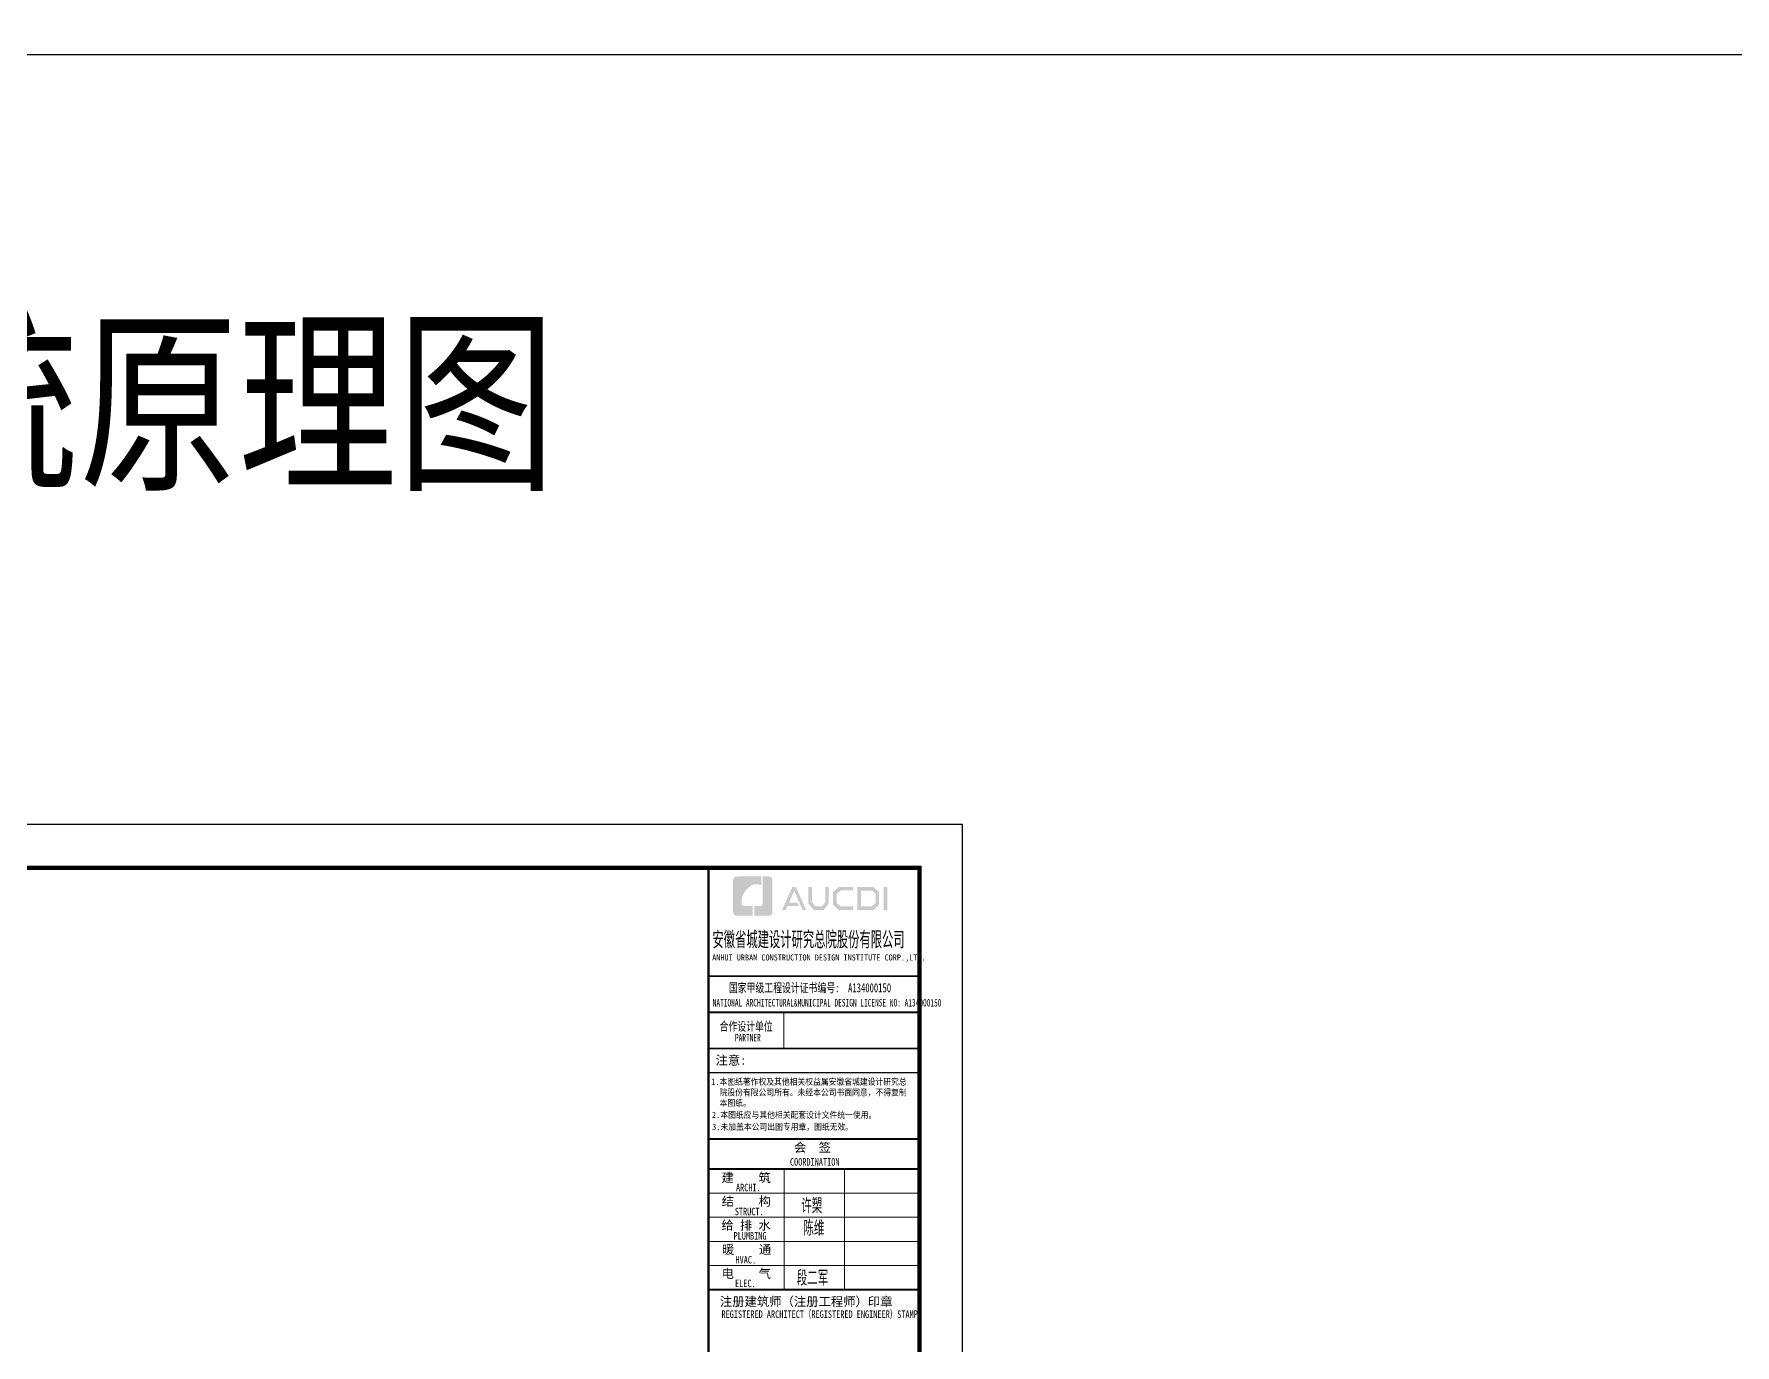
# Model space of a CAD drawing. Extents: x 1382187 to 1725648, y 860327 to 1571294.
# Drawn here: x 1509891 to 1549222, y 1005264 to 1035585 of the extents above; entities that cross this region are included whole.
import ezdxf

# ---------------------------------------------------------------- set-up
doc = ezdxf.new("R2010")
doc.units = 0
doc.header["$LTSCALE"] = 1000
doc.header["$MEASUREMENT"] = 0
doc.layers.add('ZC', color=6, linetype='Continuous', lineweight=40)
for name, color, linetype in [('图框', 140, 'Continuous'), ('图签文字', 147, 'Continuous'), ('导图字', 7, 'Continuous')]:
    doc.layers.add(name, color=color, linetype=linetype)
doc.styles.add('HT', font='simhei.ttf')
doc.styles.add('建筑图签-1', font='simhei.ttf', dxfattribs={"width": 0.7})
doc.styles.add('建筑图签-2', font='TXT.shx', dxfattribs={"width": 0.5, "bigfont": 'HZTXT.shx'})
doc.styles.add('黑体', font='simhei.ttf')

# ---------------------------------------------------------------- blocks, each defined once
blk = doc.blocks.new('院标1')
h = blk.add_hatch(color=150)
h.dxf.hatch_style = 1
h.set_gradient(color1=(33, 113, 253), color2=(33, 113, 253), tint=1, name='INVCURVED')
edge = h.paths.add_edge_path()
edge.add_spline(control_points=[(116373, 648379), (116379, 648379), (116382, 648379), (116391, 648379), (116391, 648379), (116391, 648379), (116616, 648379), (116616, 648379), (116616, 648379), (116616, 648379), (116616, 648054), (116616, 648054), (116616, 648054), (116616, 648054), (116108, 648054), (116108, 648054), (116108, 648054), (116028, 648054), (115963, 648111), (115963, 648199), (115963, 648199), (115963, 648199), (115963, 649215), (115963, 649215), (115963, 649215), (115963, 649295), (116018, 649360), (116108, 649360), (116108, 649360), (116108, 649360), (116897, 649360), (116897, 649360), (116897, 649360), (116897, 649360), (116897, 649080), (116897, 649080), (116897, 649080), (116897, 649080), (116566, 649140), (116356, 648859), (116356, 648859), (116245, 648719), (116240, 648545), (116247, 648466), (116247, 648466), (116254, 648386), (116247, 648466), (116247, 648466), (116247, 648466), (116247, 648466), (116258, 648374), (116373, 648379)], knot_values=[0, 0, 0, 0, 0.071429, 0.071429, 0.071429, 0.107143, 0.142857, 0.142857, 0.142857, 0.178571, 0.214286, 0.214286, 0.214286, 0.25, 0.285714, 0.285714, 0.285714, 0.321429, 0.357143, 0.357143, 0.357143, 0.392857, 0.428571, 0.428571, 0.428571, 0.464286, 0.5, 0.5, 0.5, 0.535714, 0.571429, 0.571429, 0.571429, 0.607143, 0.642857, 0.642857, 0.642857, 0.678571, 0.714286, 0.714286, 0.714286, 0.75, 0.785714, 0.785714, 0.785714, 0.821429, 0.857143, 0.857143, 0.857143, 0.928571, 1, 1, 1, 1], degree=3, periodic=0)
h = blk.add_hatch(color=150)
h.dxf.hatch_style = 1
h.set_gradient(color1=(33, 113, 253), color2=(33, 113, 253), tint=1, name='INVCURVED')
edge = h.paths.add_edge_path()
edge.add_spline(control_points=[(117268, 649215), (117268, 649215), (117268, 648199), (117268, 648199), (117268, 648199), (117268, 648114), (117212, 648054), (117123, 648054), (117123, 648054), (117123, 648054), (116663, 648054), (116663, 648054), (116663, 648054), (116663, 648054), (116663, 648379), (116663, 648379), (116663, 648379), (116663, 648379), (116865, 648379), (116865, 648379), (116865, 648379), (116907, 648379), (116941, 648413), (116941, 648455), (116941, 648455), (116941, 648455), (116941, 649360), (116941, 649360), (116941, 649360), (116941, 649360), (117123, 649360), (117123, 649360), (117123, 649360), (117204, 649360), (117268, 649306), (117268, 649215)], knot_values=[0, 0, 0, 0, 0.1, 0.1, 0.1, 0.15, 0.2, 0.2, 0.2, 0.25, 0.3, 0.3, 0.3, 0.35, 0.4, 0.4, 0.4, 0.45, 0.5, 0.5, 0.5, 0.55, 0.6, 0.6, 0.6, 0.65, 0.7, 0.7, 0.7, 0.75, 0.8, 0.8, 0.8, 0.9, 1, 1, 1, 1], degree=3, periodic=0)
blk = doc.blocks.new('A$C7B7C77C1')
at = {"layer": '图框'}
h = blk.add_hatch(color=256, dxfattribs=at)
h.paths.add_polyline_path([(-827, 39553), (-739, 39553), (-739, 39016), (-827, 39016)])
h.paths.add_polyline_path([(-1351, 39472), (-1351, 39105), (-1100, 39105), (-1014, 39179), (-1014, 39402), (-1098, 39472)], flags=16)
h.paths.add_polyline_path([(-1434, 39554), (-1434, 39023), (-1070, 39023), (-931, 39142), (-931, 39440), (-1068, 39554)])
h.paths.add_polyline_path([(-1533, 39557), (-1533, 39476), (-1817, 39476), (-1910, 39399), (-1910, 39176), (-1817, 39105), (-1532, 39105), (-1532, 39020), (-1855, 39020), (-1996, 39141), (-1996, 39440), (-1858, 39557)])
h.paths.add_polyline_path([(-2567, 39555), (-2483, 39555), (-2483, 39199), (-2403, 39108), (-2256, 39108), (-2177, 39199), (-2177, 39555), (-2098, 39555), (-2098, 39173), (-2212, 39022), (-2448, 39022), (-2567, 39175)])
h.paths.add_polyline_path([(-2937, 39554), (-2856, 39554), (-2618, 39022), (-2698, 39022), (-2894, 39464), (-3016, 39193), (-2827, 39193), (-2785, 39113), (-3050, 39113), (-3091, 39020), (-3177, 39020)])
for p, q in [((-4875, 37492), (3, 37492)), ((-4875, 37492), (3, 37492)), ((-4875, 36655), (3, 36655))]:
    blk.add_line(p, q, dxfattribs=at)
for points, const_width in [([(-4875, 0), (-4875, 40000)], 48.8), ([(-4875, 37492), (3, 37492)], 41.8), ([(-4875, 36655), (3, 36655)], 41.8), ([(-4875, 36655), (3, 36655)], 41.8), ([(-3132, 36655), (-3132, 35819)], 24.4), ([(-4875, 35819), (3, 35819)], 41.8), ([(-4875, 35819), (3, 35819)], 41.8), ([(-4875, 35261), (3, 35261)], 24.4), ([(-4869, 33728), (9, 33728)], 41.8), ([(-4869, 33032), (9, 33032)], 48.8), ([(-4869, 33032), (9, 33032)], 48.8), ([(-3127, 33032), (-3127, 30244)], 24.4), ([(-1733, 33032), (-1733, 30244)], 24.4), ([(-4869, 32474), (9, 32474)], 24.4), ([(-4869, 31917), (9, 31917)], 24.4), ([(-4869, 31359), (9, 31359)], 24.4), ([(-4869, 30802), (9, 30802)], 24.4), ([(-4869, 30244), (9, 30244)], 48.8)]:
    blk.add_lwpolyline(points, dxfattribs=dict(at, const_width=const_width))
at = {"xscale": 0.6968641114982579, "yscale": 0.6968641114982579, "zscale": 0.6968641114982579}
blk.add_blockref('院标1', (-85118, -412717), dxfattribs=at)
at = {"layer": '图框'}
for s, height, style, width, p in [('ANHUI URBAN CONSTRUCTION DESIGN INSTITUTE CORP.,LTD.', 139.37, '建筑图签-1', 0.91, (-4792, 37855)), ('NATIONAL ARCHITECTURAL&MUNICIPAL DESIGN LICENSE NO: A134000150', 174.22, '建筑图签-1', 0.6, (-4779, 36791)), ('PARTNER', 174.2, '建筑图签-1', 0.6, (-4265, 35982)), ('1.本图纸著作权及其他相关权益属安徽省城建设计研究总', 146.34, 'HT', 0.88, (-4815, 34978)), ('本图纸。', 146.3, 'HT', 0.88, (-4620, 34487)), ('院股份有限公司所有。未经本公司书面同意，不得复制', 146.34, 'HT', 0.88, (-4620, 34731)), (' 2.本图纸应与其他相关配套设计文件统一使用。 ', 146.34, 'HT', 0.88, (-4892, 34211)), ('3.未加盖本公司出图专用章，图纸无效。', 146.34, 'HT', 0.88, (-4792, 33936)), ('COORDINATION', 174.22, '建筑图签-1', 0.7, (-2993, 33110)), ('ARCHI.', 174.2, '建筑图签-1', 0.7, (-4241, 32517)), ('STRUCT.', 174.2, '建筑图签-1', 0.7, (-4268, 31962)), ('PLUMBING', 174.2, '建筑图签-1', 0.7, (-4297, 31400)), ('HVAC.', 174.2, '建筑图签-1', 0.7, (-4252, 30847)), ('ELEC.', 174.2, '建筑图签-1', 0.7, (-4262, 30300)), ('REGISTERED ARCHITECT（REGISTERED ENGINEER）STAMP', 174.22, '建筑图签-1', 0.7, (-4576, 29588))]:
    blk.add_text(s, height=height, dxfattribs=dict(at, style=style, width=width)).set_placement(p)
at = {"layer": '图签文字', "color": 7, "style": '建筑图签-1'}
for s, height, width, p in [('安徽省城建设计研究总院股份有限公司', 348.43, 0.55, (-4785, 38172)), ('国家甲级工程设计证书编号:  A134000150', 209.06, 0.7, (-4406, 37120)), ('合作设计单位', 209.1, 0.7, (-4620, 36230))]:
    blk.add_text(s, height=height, dxfattribs=dict(at, width=width)).set_placement(p)
for s, height, p in [('注意:', 209.1, (-4713, 35445)), ('会  签', 209.1, (-2899, 33427)), ('建    筑', 209.1, (-4575, 32729)), ('结    构', 209.1, (-4572, 32181)), ('给 排 水', 209.1, (-4578, 31627)), ('暖    通', 209.1, (-4566, 31068)), ('电    气', 209.1, (-4573, 30510)), ('注册建筑师（注册工程师）印章', 209.06, (-4613, 29863))]:
    blk.add_text(s, height=height, dxfattribs=at).set_placement(p)
at = {"layer": '图签文字', "color": 1, "style": '建筑图签-2', "width": 0.7}
for s, p in [('许槊', (-2732, 32006)), ('陈维', (-2683, 31489)), ('段二军', (-2839, 30336))]:
    blk.add_text(s, height=348.4, dxfattribs=at).set_placement(p)

msp = doc.modelspace()

# ---------------------------------------------------------------- linework, layer by layer
at = {"layer": '图框'}
for points in [[(1471963.5, 1035110.3), (1556063.5, 1035110.3), (1556063.5, 1094510.3), (1471963.5, 1094510.3)], [(1471963.5, 975302), (1531363.5, 975302), (1531363.5, 1017302), (1471963.5, 1017302)]]:
    msp.add_lwpolyline(points, close=True, dxfattribs=at)
at = {"layer": '图框', "const_width": 100}
msp.add_lwpolyline([(1474463.5, 976302), (1530363.5, 976302), (1530363.5, 1016302), (1474463.5, 1016302)], close=True, dxfattribs=at)

# ---------------------------------------------------------------- block references
at = {"layer": 'ZC'}
msp.add_blockref('A$C7B7C77C1', (1530363.5, 976302), dxfattribs=at)

# ---------------------------------------------------------------- texts
at = {"layer": '导图字', "color": 1, "style": '黑体', "width": 0.8}
msp.add_text('S-2#楼_水施__A2_系统原理图', height=3364.726, dxfattribs=at).set_placement((1474271, 1025385.2))

doc.saveas('drawing.dxf')
